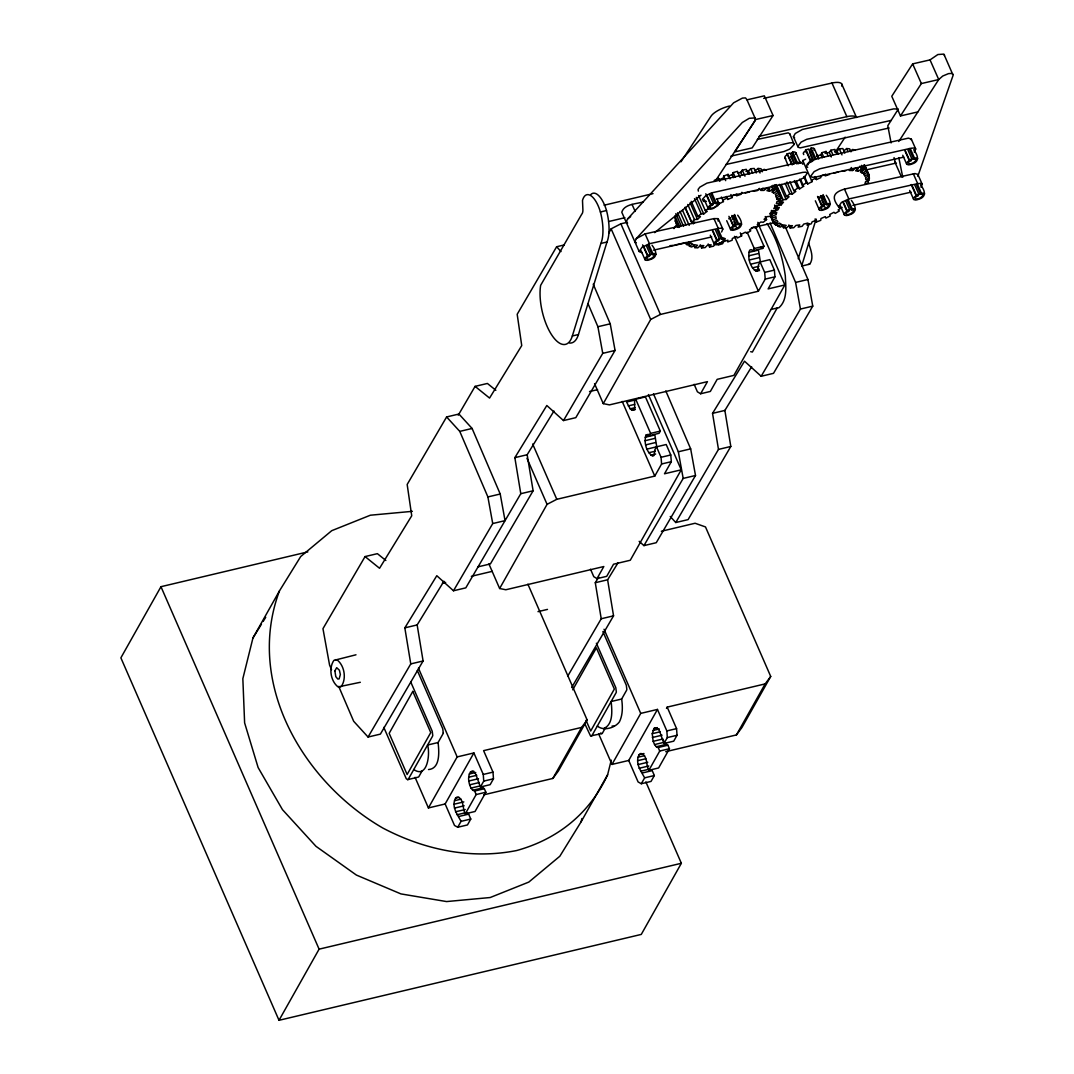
<?xml version="1.0" encoding="UTF-8"?>
<svg xmlns="http://www.w3.org/2000/svg" width="1074" height="1074" viewBox="0 0 1074 1074"><rect width="100%" height="100%" fill="white"/><g stroke="black" fill="none" stroke-linecap="round" stroke-linejoin="round"><path stroke-width="1.5" d="M652.039 245.221C656.845 251.678 657.973 257.29 649.904 259.653A4.793 1.624 -22.3 0 1 646.696 260.338L645.071 259.787L641.071 250.752M737.677 215.176C742.496 221.633 743.611 227.245 735.556 229.608A4.793 1.624 -22.3 0 1 732.347 230.292L730.709 229.742L726.709 220.707M798.694 163.651L796.559 163.57L791.887 153.032L792.612 152.025L794.814 151.944L795.847 152.723L795.458 154.173M817.985 158.522L815.784 158.603L815.059 159.61L810.387 149.071L811.125 148.064L813.313 147.984L814.347 148.762L813.958 150.212M826.295 195.28C831.101 201.724 832.229 207.336 824.174 209.698A4.793 1.624 -22.3 0 1 820.966 210.383L819.328 209.833L815.327 200.798M851.414 200.435C856.233 206.893 857.347 212.504 849.292 214.867A4.793 1.624 -22.3 0 1 846.084 215.552L844.446 215.001L840.445 205.966M913.719 149.716C918.525 156.173 919.653 161.785 911.584 164.147A4.793 1.624 -22.3 0 1 908.376 164.832L906.751 164.282L902.751 155.247M920.646 184.889C925.452 191.347 926.58 196.958 918.512 199.321A4.793 1.624 -22.3 0 1 915.303 199.992L913.679 199.442L909.678 190.42M590.512 569.193L593.774 576.671L596.996 578.631L603.816 566.535L505.827 589.76L499.638 588.512L547.069 504.337L556.788 499.316L654.778 476.091L661.597 463.981L661.047 457.282L656.482 446.824L654.925 449.59L654.079 455.416L652.643 456.168C646.239 452.1 643.648 442.139 646.011 435.104L647.501 434.5L649.367 435.601L659.1 433.292L660.335 431.077L645.434 396.91L635.714 399.219L634.586 401.206L634.734 408.348L633.687 410.134L632.089 410.295L630.169 408.805L626.572 402.025L636.305 399.729M656.751 446.797L654.872 434.983L645.152 437.279M759.506 270.514L756.271 271.279C749.867 267.225 747.276 257.25 749.639 250.215L751.129 249.624L752.995 250.712L762.728 248.416L763.963 246.201L755.546 226.882M760.379 261.908L758.499 250.094L748.779 252.403M677.573 215.297L675.076 216.277L674.875 218.371L678.889 227.446M730.078 178.915L728.065 174.377L723.661 176.109L723.487 177.881L719.083 179.801L718.533 178.338L714.17 180.445M728.065 174.377L727.89 176.163L732.253 174.659L733.153 172.619L737.435 171.343L740.12 177.398M726.454 196.448L727.783 199.469L732.186 197.549L732.374 195.763L736.777 194.045L736.589 195.83L740.953 194.313L741.865 192.286M771.011 216.277L774.354 223.835L777.885 221.808L776.811 220.304L773.105 222.09L772.448 220.371L776.153 218.586L775.925 216.666L772.193 218.129L772.394 216.035L776.14 214.572L776.784 212.316L773.146 213.404L771.803 210.383M776.905 188.89L780.932 197.965L780.717 200.059L776.972 201.523L776.341 203.778L779.966 202.691L778.623 199.67M842.097 207.376L838.123 209.886L839.385 210.974L835.236 213.364L833.961 212.276L829.692 214.532L830.242 215.995L825.879 218.089L825.329 216.639L820.925 218.546L820.751 220.331L816.347 222.05L816.522 220.277L812.159 221.781L811.259 223.808L806.977 225.097L807.876 223.056L803.728 224.104L802.13 226.305L798.143 227.097L799.741 224.896L795.955 225.419L793.726 227.715L790.182 227.983L788.84 224.949M825.382 174.149L825.208 175.921L829.571 174.418M868.195 175.035L869.322 180.163L865.59 181.613L864.946 183.869L868.584 182.781L867.242 179.761M480.414 786.987L483.73 781.107L483.273 774.448L473.889 752.941L445.146 803.97L454.517 825.476L457.739 827.249L461.055 821.355C457.349 814.428 451.134 806.507 455.551 798.183L457.121 797.015L458.974 797.364C464.25 801.352 462.276 808.668 465.311 813.783L475.044 811.488L485.878 792.25L484.334 788.719L480.709 785.779L470.989 788.088C468.64 783.188 467.297 776.69 470.519 771.897L472.198 771.213L474.064 772.045L475.822 774.287L480.414 786.987L490.147 784.678L493.463 778.798L492.993 772.139L483.609 750.645L581.598 727.42L587.129 719.956L527.898 584.189M663.987 743.463L667.316 737.583L666.847 730.924L657.463 709.431L628.72 760.459L638.104 781.953L641.312 783.725L644.628 777.831C640.923 770.917 634.721 762.996 639.124 754.673L640.695 753.492L642.547 753.854C647.823 757.828 645.85 765.144 648.897 770.273L658.617 767.964L669.451 748.726L667.907 745.208L664.282 742.268L662.886 739.019L653.167 741.315L652.24 733.69L654.093 728.373L655.784 727.689L657.637 728.521L659.396 730.763L663.987 743.463L673.72 741.167L677.036 735.274L676.566 728.628L667.196 707.122L765.171 683.896L770.716 676.445L705.484 526.931L695.093 523.253L661.356 531.254M443.267 732.924L442.73 728.722L417.303 670.458M889.124 127.994L800.264 147.863L798.13 147.272L793.404 136.72L795.27 133.485L802.372 129.471L893.662 108.89L897.757 109.024M797.754 146.547L801.11 142.117L806.735 139.298L891.259 120.382M412.389 511.331L370.382 515.211L331.745 530.677L300.72 556.52L279.428 590.955L252.954 637.969L242.845 678.674L244.617 722.869L258.122 767.548L282.475 809.662L315.984 846.325L356.393 875.068L400.924 893.904L446.569 901.569L490.187 897.528L528.824 882.076L559.836 856.233L581.128 821.785L607.615 774.784L611.254 760.137M279.428 590.955C245.167 683.104 302.787 781.778 382.881 828.067C423.894 849.628 470.761 859.737 516.675 850.527C557.688 839.183 589.586 813.568 607.615 774.784M581.128 821.785L581.933 818.536M572.335 335.974L600.89 243.449A32.77 13.385 76.7 0 0 600.393 211.981A22.661 9.25 76.7 0 0 590.807 195.643A22.661 9.25 76.7 0 0 582.497 200.435L582.9 209.873A7.907 3.222 76.7 0 1 581.759 214.169L540.638 285.348A36.878 15.063 76.7 0 0 551.137 334.054A36.878 15.063 76.7 0 0 572.335 335.974L578.443 334.524L606.998 241.999A32.77 13.385 76.7 0 0 606.501 210.531A22.661 9.25 76.7 0 0 590.794 194.595M798.21 258.767L809.044 223.674M801.862 265.305L816.133 219.042M718.13 221.056L717.942 218.653L713.955 218.613L645.112 233.89L636.305 238.603L634.828 241.731L636.318 242.751M719.271 242.966L718.358 244.993L722.641 243.717L723.54 241.69L727.904 240.173L727.729 241.959L732.132 240.24L732.307 238.455L736.71 236.535L737.274 237.998L741.637 235.904L741.073 234.441L745.356 232.185L746.618 233.273L750.766 230.87L749.504 229.796L753.492 227.285L755.411 227.957L759.197 225.352L757.855 222.331M773.146 213.404L774.22 211.014L777.845 209.927L779.321 207.43L775.938 208.101L774.596 205.067M779.966 202.691L778.905 205.08L775.267 206.168L773.79 208.678L777.173 208.007L775.294 210.598L771.911 211.269L769.642 213.927L772.662 213.699L771.32 210.665M816.509 156.254L820.872 154.75L821.771 152.723L826.054 151.434L828.054 155.972M825.141 153.475L826.054 151.434M917.814 176.284L953.121 75.287L943.858 54.103L937.87 54.532L930.03 59.889L912.645 63.89L891.769 96.271L900.482 115.925L917.854 111.924M636.305 238.603L742.335 122.476L749.249 118.301L755.197 117.925L755.21 120.53L715.096 181.399M646.293 245.543L650.294 254.578L649.394 256.337L647.568 256.954A6.162 2.081 -22.3 0 0 646.682 258.23C648.038 262.244 658.724 254.108 652.079 254.565L648.078 245.53M709.471 194.421L713.472 203.456L712.572 205.228L710.746 205.846A6.162 2.081 -22.3 0 0 709.86 207.107C711.216 211.122 721.903 202.986 715.257 203.442L711.256 194.407M715.526 229.984L719.526 239.019L718.627 240.791L716.801 241.408A6.162 2.081 -22.3 0 0 715.915 242.684C717.271 246.684 727.957 238.562 721.312 239.005L717.311 229.97M731.931 215.485L735.932 224.52L735.046 226.292L733.22 226.909A6.162 2.081 -22.3 0 0 732.334 228.185C733.676 232.199 744.376 224.063 737.731 224.52L733.73 215.485M820.549 195.589L824.55 204.624L823.651 206.383L821.825 207A6.162 2.081 -22.3 0 0 820.939 208.275C822.295 212.29 832.981 204.154 826.336 204.61L822.335 195.575M845.668 200.757L849.668 209.792L848.769 211.551L846.943 212.169A6.162 2.081 -22.3 0 0 846.07 213.444C847.413 217.458 858.113 209.323 851.467 209.779L847.467 200.744M907.973 150.024L911.974 159.059L911.074 160.832L909.248 161.449A6.162 2.081 -22.3 0 0 908.362 162.724C909.718 166.739 920.405 158.603 913.759 159.059L909.101 148.507M914.9 185.198L918.901 194.233L918.001 196.005L916.176 196.623A6.162 2.081 -22.3 0 0 915.29 197.898C916.646 201.899 927.332 193.776 920.686 194.219L916.686 185.184M307.822 551.888L160.966 586.699L120.879 657.838L279.012 1020.3L641.272 934.42L681.359 863.281L645.85 781.885M608.703 233.192L611.146 228.829L620.879 223.808L627.31 222.291M694.14 384.317L697.402 391.795L700.624 393.755L707.444 381.646L609.455 404.885L603.266 403.636L650.696 319.461L660.416 314.44L758.405 291.215L765.225 279.106L764.675 272.407L760.11 261.949L758.553 264.701L757.707 270.541L756.271 271.279M279.012 1020.3L319.099 949.161L681.359 863.281M421.988 771.105L418.941 776.515A5.115 2.094 76.7 0 1 418.377 777.079L407.65 779.643L406.267 778.717L383.794 727.366M428.513 769.548C440.528 768.662 439.078 751.25 438.085 742.537L442.918 733.958A5.115 2.094 76.7 0 0 443.267 732.924M415.061 777.334L428.405 807.943L457.162 756.915L473.889 752.941M752.995 250.712L754.243 248.51L763.963 246.201M649.367 435.601L650.616 433.386L660.335 431.077M465.311 813.783L476.158 794.559L485.878 792.25M750.645 264.217L769.83 259.639L774.394 270.098L774.945 276.81L768.125 288.906L784.866 284.946L758.727 225.03M647.018 449.093L666.202 444.515L670.767 454.973L671.317 461.686L664.497 473.782L681.238 469.821L648.387 394.547M457.068 814.736L466.787 812.427L468.64 814.146L470.774 819.046L467.459 824.939L457.739 827.249M784.866 284.946L733.904 375.376L717.164 379.35L710.344 391.446L700.624 393.755M681.238 469.821L630.277 560.252L613.536 564.226L606.716 576.335L596.996 578.631M767.064 223.607C777.334 239.153 782.664 257.545 785.309 275.857C785.738 286.463 787.792 299.968 778.865 307.782L777.187 307.996L752.377 352.03L750.699 351.695M572.737 689.817L596.379 647.877L614.341 689.052L590.7 730.991L586.042 720.318M483.783 794.814L552.855 778.435L581.598 727.42M587.129 719.956L558.386 770.984L552.855 778.435M605.561 727.595L602.514 732.992A5.115 2.094 76.7 0 1 601.95 733.569L590.525 735.932L584.766 723.715M597.345 726.024C603.481 731.367 614.905 728.038 619.389 721.903C622.907 714.868 622.705 706.638 621.658 699.026L626.491 690.448A5.115 2.094 76.7 0 0 626.84 689.401L626.303 685.212L602.89 631.539M598.634 733.824L611.992 764.419L640.735 713.391L657.463 709.431M666.484 708.384L667.196 707.122M648.897 770.273L659.731 751.035L669.451 748.726M642.494 772.931L652.213 770.635L654.348 775.535L651.032 781.416L641.312 783.725M665.746 751.679L736.428 734.925L765.171 683.896M770.716 676.445L741.959 727.46L736.428 734.925M385.848 560.48L377.39 553.66L365.066 556.574L322.965 628.679L329.584 665.128L331.544 669.679M338.699 686.38L353.682 721.285L368.06 737.033L410.765 663.907L404.831 627.86L436.796 575.704L453.483 590.767L492.724 523.562L505.048 520.635L500.216 494.013L472.104 428.459L458.934 414.04L446.609 416.954L407.167 484.481L411.731 515.788L379.552 568.28L365.066 556.574M458.249 415.208L475.084 386.372L487.408 383.458L495.852 390.278M564.32 244.926L556.627 246.752L517.185 314.279L521.736 345.586L489.569 398.078L475.084 386.372M443.938 581.249L417.155 624.934L423.089 660.98L380.384 734.119L368.06 737.033M593.224 284.167L610.233 323.811L615.066 350.433L575.812 417.652L563.488 420.565L546.814 405.502L514.849 457.658L520.783 493.704L465.807 587.854L453.483 590.767M563.488 420.565L602.742 353.359L597.909 326.724L588.096 303.861M553.956 411.047L527.173 454.732L533.107 490.778L490.402 563.917L478.078 566.83M567.73 676.11L601.225 618.758L595.291 582.712L598.742 577.074M639.164 541.323L643.93 545.619L683.185 478.413L678.338 451.778L653.489 393.863M571.677 687.535L613.549 615.832L607.615 579.785L617.98 562.87M665.813 390.936L690.663 448.865L695.509 475.487L656.254 542.706L643.93 545.619M670.243 516.473L675.761 522.528L718.479 449.402L712.545 413.356L744.51 361.2L761.184 376.262L773.508 373.336L812.763 306.13L807.93 279.495L785.685 227.675M761.184 376.262L800.439 309.057L795.592 282.422L770.098 222.976M751.652 366.731L724.869 410.429L730.803 446.475L688.098 519.615L675.761 522.528M252.954 637.969L261.465 624.182M263.17 621.43L265.721 617.295M755.68 119.509L734.804 151.89L752.189 147.89L773.065 115.509L764.352 95.841L746.967 99.855L755.68 119.509L773.065 115.509M898.253 109.159L887.795 125.712L891.098 142.923M900.482 115.925L921.358 83.557L938.73 79.543L942.744 76.026L948.463 73.636L951.577 73.408L953.094 74.401M898.79 141.5L938.73 79.543L930.03 59.889M680.956 161.812L711.042 116.18A15.546 5.249 -22.3 0 1 729.514 106.044M673.975 228.628L676.701 224.479M835.116 152.374L845.144 137.163M737.919 173.021L740.684 172.337L742.282 170.135L746.269 169.343L748.283 173.881M708.182 243.973L709.525 246.993L711.122 244.791L707.336 245.328L705.108 247.624L701.564 247.893L700.221 244.859M715.109 244.013L713.512 246.215L709.525 246.993M775.938 208.101L777.818 205.51L781.201 204.839L783.47 202.18L780.462 202.409L779.12 199.375M826.524 153.126L829.303 152.427L830.9 150.226L834.887 149.434L836.888 153.971M652.079 254.565L654.026 253.41L656.039 254.256M715.257 203.442L717.204 202.301L719.218 203.147L718.117 205.443L713.096 208.531A4.793 1.624 -22.3 0 1 709.887 209.215L708.249 208.665L704.249 199.63M721.312 239.005L723.245 237.864L725.272 238.71L724.171 241.019L719.137 244.107A4.793 1.624 -22.3 0 1 715.928 244.778L714.291 244.241L710.29 235.206M737.731 224.52L739.664 223.365L741.678 224.211M796.559 163.57L797.284 162.563L800.157 162.778M826.336 204.61L828.282 203.456L830.296 204.315M851.467 209.779L853.4 208.625L855.414 209.47M913.759 159.059L915.706 157.905L917.72 158.751M920.686 194.219L922.633 193.078L924.647 193.924M721.621 231.984L722.829 229.071L718.479 219.244M920.995 187.198L922.217 184.285L917.867 174.458L914.981 173.545L844.486 189.105C834.001 192.286 830.618 196.931 839.076 207.43L841.439 207.859M728.763 218.828L729.904 217.646M824.362 197.267L822.375 199.039M914.283 152.119L915.706 148.991L911.343 139.164L908.416 138.13L815.434 158.965L807.232 164.161L806.467 166.215L807.688 167.383M747.007 99.801L745.517 97.895L742.429 98.096L733.623 102.809L627.605 218.935L626.129 222.063L627.619 223.083M735.207 215.444L732.079 217.834M693.348 223.848L694.851 222.076L691.844 222.305L685.145 207.188M801.754 266.043L809.675 264.164C814.307 258.109 810.655 249.356 808.494 242.899M691.844 222.305L694.462 219.606L697.482 219.378L700.436 216.666L697.912 216.451L691.226 201.321M745.933 171.37L748.457 171.008L750.686 168.725L754.23 168.457L756.244 172.995M701.564 247.893L703.792 245.597L700.516 245.597L697.751 247.893L694.784 247.624L693.442 244.603M759.385 188.38L757.17 190.675L753.384 191.212M762.943 188.125L760.714 190.407L763.976 190.407L766.755 188.111L769.722 188.38L766.943 190.675L769.575 191.199L772.783 188.997L775.066 189.776L771.857 191.977L773.736 193.011L777.267 190.984L778.757 192.259L775.24 194.287L776.314 195.79L780.019 194.018L775.992 184.943M780.462 202.409L783.08 199.71L786.087 199.482L789.054 196.77L786.53 196.542L781.174 184.446M772.662 213.699L770.031 216.398L767.024 216.626L764.07 219.338L766.581 219.552L765.252 216.532M834.552 151.461L837.076 151.112L839.304 148.816L842.848 148.548L844.849 153.085M790.182 227.983L792.411 225.688L789.135 225.688L786.369 227.983L783.402 227.715L782.06 224.694M851.548 168.215L849.319 170.498L852.595 170.498L855.36 168.215L858.327 168.47L855.562 170.766L858.193 171.29L861.402 169.088L863.671 169.867L860.462 172.082L862.355 173.115L865.872 171.075L867.376 172.35L863.845 174.391L864.919 175.894L868.624 174.109L864.61 165.034M735.274 217.767L732.83 219.458M627.605 218.935L630.68 216.586M793.525 155.112L790.907 156.885M812.025 151.152L809.407 152.924M823.302 196.153L820.684 197.925M697.912 216.451L701.174 213.753L703.698 213.968L707.242 211.31L705.309 210.652L698.61 195.522M755.277 170.739L758.043 168.457L761.01 168.712L762.352 171.746M694.784 247.624L697.55 245.328L694.918 244.805L691.71 247.007L689.441 246.228L688.098 243.207M786.53 196.542L789.793 193.844L792.317 194.072L795.847 191.414L793.914 190.742L789.9 181.667M843.896 150.843L846.661 148.548L849.628 148.816L850.97 151.837M766.581 219.552L763.319 222.251L760.808 222.036L757.264 224.694L759.197 225.352M783.402 227.715L786.168 225.433L783.537 224.909L780.328 227.111L778.059 226.319L776.717 223.298M654.643 232.642L700.986 195.2M811.071 161.556L812.374 161.382M707.054 195.602L711.055 204.637L709.39 205.926A8.673 2.927 -22.3 0 0 708.115 207.765L708.249 208.665M644.534 248.228L647.864 255.76L646.212 257.035A8.673 2.927 -22.3 0 0 644.937 258.874L645.071 259.787M808.037 164.832L807.903 163.919A8.673 2.927 -22.3 0 1 809.192 162.08L810.843 160.805L806.185 150.266L804.52 151.541A8.673 2.927 -22.3 0 0 803.245 153.381L803.741 154.589M713.096 231.178L717.096 240.214L715.445 241.489A8.673 2.927 -22.3 0 0 714.156 243.328L714.291 244.241M818.133 196.77L822.12 205.805L820.469 207.094A8.673 2.927 -22.3 0 0 819.194 208.92L819.328 209.833M843.251 201.939L847.252 210.974L845.587 212.249A8.673 2.927 -22.3 0 0 844.312 214.088L844.446 215.001M912.47 186.393L916.471 195.428L914.82 196.703A8.673 2.927 -22.3 0 0 913.544 198.542L913.679 199.442M760.875 171.531L764.084 169.33L766.353 170.108M705.309 210.652L709.082 208.047M689.441 246.228L692.649 244.026L690.757 242.993L687.239 245.02L685.749 243.744L689.266 241.717M850.554 150.897L852.689 149.42L854.971 150.212M793.914 190.742L797.7 188.151L799.633 188.809L803.607 186.312L800.936 180.257M778.059 226.319L781.268 224.117L779.375 223.083L775.844 225.11L774.354 223.835M799.674 179.17L802.345 185.225L806.493 182.835L807.769 183.909L812.038 181.654L811.488 180.204L815.851 178.109L816.401 179.559L820.804 177.64L820.979 175.868L823.919 174.713M819.355 197.16L823.073 195.804M717.888 202.731L719.15 203.818L723.42 201.563L722.869 200.1L727.232 198.005L727.783 199.469M803.339 161.999L802.775 160.536L805.688 159.14M780.019 194.018L780.664 195.737L776.958 197.509L777.187 199.428L780.932 197.965M868.624 174.109L869.282 175.827L865.577 177.613L865.805 179.519L869.537 178.069M355.991 654.791L333.893 660.376C328.537 668.122 330.644 681.171 338.068 686.93L360.327 682.285M339.76 687.159L341.304 686.461C346.66 678.701 344.539 665.665 337.115 659.906L335.437 659.664M731.676 216.559L735.166 215.726M603.642 728.628C613.536 724.332 612.019 710.397 611.146 701.51L621.658 699.026M407.65 779.643L407.878 779.576A5.115 2.094 76.7 0 0 408.429 779.012L432.406 736.455A5.115 2.094 76.7 0 0 432.755 735.408L432.218 731.219L410.818 682.151M591.237 736.12L591.452 736.052A5.115 2.094 76.7 0 0 592.002 735.489L615.979 692.931A5.115 2.094 76.7 0 0 616.328 691.898L615.805 687.696L596.392 643.232M643.259 201.899C636.587 204.033 624.289 203.818 621.779 212.236L639.178 251.558L642.051 252.645M722.829 229.071L721.312 228.185L718.318 228.44L649.461 243.717L642.037 247.235L639.178 251.558M922.217 184.285L920.686 183.399L917.693 183.654L848.836 198.932L841.425 202.449L838.566 206.772M787.081 153.877L790.102 153.032L794.76 163.584L791.753 164.416L787.081 153.877L787.672 154.226L786.02 155.502A8.673 2.927 -22.3 0 0 784.732 157.341L788.209 165.772M805.594 149.917L808.601 149.071L813.273 159.623L810.252 160.456L805.594 149.917L806.185 150.266M705.793 193.763L710.464 204.302L713.472 203.456M904.966 150.87L908.966 159.905L911.974 159.059M728.924 216.33L732.924 225.365L735.932 224.52M817.542 196.435L821.543 205.47L824.55 204.624M642.614 244.872L647.286 255.424L650.294 254.578M712.505 230.829L716.506 239.864L719.526 239.019M842.66 201.603L846.661 210.638L849.668 209.792M911.222 184.54L915.894 195.079L918.901 194.233M745.235 193.038L749.397 192.004M833.854 173.129L838.002 172.095M604.112 205.215L653.019 193.629M600.393 211.981L606.501 210.531M608.582 221.553L624.88 217.686M600.89 243.449L606.998 241.999M748.659 255.84L758.378 253.531M749.316 259.989L759.049 257.693M752.444 267.856L758.929 266.312M754.418 270.339L759.278 269.185M764.675 272.407L774.394 270.098M765.225 279.106L774.945 276.81M597.909 326.724L610.233 323.811M795.592 282.422L807.93 279.495M771.172 309.419L777.187 307.996M602.742 353.359L615.066 350.433M800.439 309.057L812.763 306.13M589.532 391.554L597.574 389.647M446.609 416.954L459.766 431.386L472.104 428.459M628.236 405.905L634.721 404.374M630.169 408.805L635.043 407.664M632.089 410.295L635.338 409.53M514.849 457.658L527.173 454.732M712.545 413.356L724.869 410.429M646.011 435.104L649.26 434.326M645.031 440.716L654.751 438.42M645.689 444.878L655.422 442.569M648.817 452.731L655.301 451.201M650.79 455.215L655.65 454.06M459.766 431.386L487.891 496.926L500.216 494.013M678.338 451.778L690.663 448.865M661.047 457.282L670.767 454.973M520.783 493.704L533.107 490.778M718.479 449.402L730.803 446.475M661.597 463.981L671.317 461.686M683.185 478.413L695.509 475.487M442.448 583.155L445.656 582.39M471.352 576.295L492.241 571.341M404.831 627.86L417.155 624.934M595.291 582.712L607.615 579.785M537.993 611.656L547.485 609.401M410.765 663.907L423.089 660.98M601.225 618.758L613.549 615.832M438.085 742.537L427.573 745.034C430.325 753.8 427.452 779.066 413.772 769.534M470.519 771.897L473.755 771.132M654.093 728.373L657.342 727.608M469.271 774.005L475.755 772.475M652.858 730.481L659.329 728.951M468.667 777.214L476.762 775.294M652.24 733.69L660.335 731.77M483.273 774.448L492.993 772.139M666.847 730.924L676.566 728.628M468.774 781.013L478.494 778.717M652.348 737.502L662.067 735.193M483.73 781.107L493.463 778.798M667.316 737.583L677.036 735.274M469.593 784.839L479.313 782.53M653.167 741.315L654.563 744.564L664.282 742.268M470.989 788.088L472.761 790.263L482.481 787.954M654.563 744.564L656.335 746.739L666.055 744.43M472.761 790.263L474.614 791.028L484.334 788.719M656.335 746.739L658.187 747.504L667.907 745.208M455.551 798.183L458.786 797.418M639.124 754.673L643.984 753.518M454.49 800.707L460.974 799.177M638.063 757.197L644.548 755.653M428.405 807.943L445.146 803.97M611.992 764.419L628.72 760.459M454.114 804.198L463.834 801.889M637.688 760.674L645.783 758.754M454.463 808.091L464.183 805.782M638.037 764.581L647.77 762.271M455.51 811.796L465.23 809.501M639.084 768.286L648.803 765.977M640.641 771.226L648.75 769.306M458.907 816.455L468.64 814.146M461.055 821.355L470.774 819.046M644.628 777.831L654.348 775.535M865.684 170.001L896.441 163.006M653.462 250.175L711.74 236.924M852.837 205.389L911.114 192.139M725.836 164.51L783.939 151.541L789.672 149.138L794.156 144.56L789.779 133.847L788.262 132.854L757.331 139.419M716.345 199.079L797.002 181.036L804.413 177.492L807.192 173.169L805.675 172.176L802.573 172.404L711.283 192.971L705.658 195.79L702.45 199.281L703.537 201.388L706.437 201.375M903.798 157.126L814.938 177.197L812.038 177.223L810.816 176.042L814.159 171.612L819.784 168.793L911.074 148.225L914.175 147.997L915.706 148.991M763.668 98.378L831.974 83.034A15.774 5.33 -22.3 0 1 841.68 86.054M759.036 136.385L846.862 116.65A15.774 5.33 -22.3 0 1 856.528 117.469L841.654 83.853M730.884 156.133L789.511 142.909L792.612 142.681L794.142 143.674M674.982 244.993L686.367 242.429M751.424 227.822L774.193 222.707M810.387 149.071L811.286 148.937M791.887 153.032L793.511 152.924M841.989 171.303L845.775 170.766M808.198 264.365L809.675 264.164M601.735 733.623L600.567 733.005M612.086 726.037L614.153 726.145M785.792 158.737L784.866 158.254M794.626 137.888L793.404 136.72M908.966 159.905L909.544 160.254L907.892 161.53A8.673 2.927 -22.3 0 0 906.617 163.369L906.751 164.282M791.753 164.416L792.344 164.765L788.343 155.73M732.924 225.365L733.515 225.715L731.85 226.99A8.673 2.927 -22.3 0 0 730.575 228.829L730.709 229.742M760.848 247.315L762.728 248.416M802.345 185.225L803.607 186.312M556.627 246.752L561.004 251.571M894.065 157.609L895.273 162.402M698.328 191.118L698.1 189.44L699.832 187.145L706.934 183.144L798.21 162.563L801.325 162.349L802.869 164.228M912.645 63.89L921.358 83.557M910.484 149.018L914.484 158.053M905.543 151.219L908.886 158.751M913.343 173.827L917.693 183.654M917.424 184.191L921.411 193.226M894.749 161.758L901.435 176.888M831.974 83.034L846.862 116.65M864.597 165.235L869.282 175.827M864.02 164.792L867.376 172.35M864.181 165.96L866.866 172.015M863.872 166.537L865.872 171.075M861.67 165.329L863.671 169.867M863.59 172.86L864.919 175.894M860.059 166.067L861.402 169.088M861.012 170.081L862.355 173.115M856.851 168.269L858.193 171.29M846.661 148.548L848.004 151.568M851.252 167.477L852.595 170.498M839.304 148.816L841.976 154.871M837.076 151.112L838.418 154.132M830.9 150.226L832.9 154.763M829.303 152.427L831.303 156.965M844.486 189.105L848.836 198.932M848.191 199.751L852.192 208.786M821.771 152.723L823.785 157.26M820.872 154.75L822.201 157.771M814.347 148.762L818.348 157.797M816.683 154.481L818.683 159.019M811.125 148.064L815.784 158.603M810.252 154.602L812.937 160.657M815.059 176.539L816.401 179.559M823.073 194.582L827.074 203.617M821.865 200.368L825.221 207.926M802.775 160.536L812.038 181.654M795.847 152.723L800.506 163.261M804.413 176.351L807.769 183.909M803.822 176.78L806.493 182.835M792.612 152.025L797.284 162.563M791.082 157.059L793.753 163.1M815.005 219.029L816.347 222.05M796.277 181.251L799.633 188.809M794.357 180.58L797.7 188.151M786.96 181.962L792.317 194.072M785.107 183.251L789.793 193.844M779.388 184.352L786.087 199.482M776.381 184.58L783.08 199.71M775.978 185.144L780.664 195.737M775.415 184.701L778.757 192.259M774.582 184.929L777.267 190.984M773.052 185.238L775.066 189.776M779.872 201.805L781.201 204.839M771.454 185.963L772.783 188.997M775.844 196.408L777.187 199.428M772.407 189.991L773.736 193.011M768.246 188.165L769.575 191.199M758.043 168.457L760.056 172.995M774.797 211.551L776.14 214.572M774.515 222.09L775.844 225.11M750.686 168.725L752.699 173.263M770.85 215.109L772.193 218.129M770.434 215.834L773.105 222.09M748.457 171.008L749.8 174.042M742.282 170.135L744.967 176.176M740.684 172.337L742.027 175.357M733.153 172.619L735.166 177.156M732.253 174.659L733.596 177.68M723.661 176.109L725.675 180.647M730.857 194.528L732.186 197.549M718.533 178.338L719.862 181.372M734.455 214.478L738.456 223.513M740.295 232.87L741.637 235.904M733.931 221.781L736.603 227.836M721.419 197.025L723.42 201.563M730.186 218.183L732.844 224.211M717.137 199.281L719.15 203.818M711.995 193.414L715.996 202.449M713.955 218.613L718.318 228.44M718.036 228.977L722.037 238.012M696.328 197.334L703.698 213.968M694.489 198.623L701.174 213.753M690.112 202.744L697.482 219.378M687.776 204.49L694.462 219.606M685.225 208.101L691.924 223.231M682.514 210.289L689.213 225.406M679.963 211.363L685.991 224.976M677.56 212.773L683.588 226.386M675.828 213.645L681.184 225.755M675.076 216.277L679.775 226.869M677.815 226.654L675.13 220.6L677.788 226.856M632.049 204.382L635.164 211.417M645.112 233.89L649.461 243.717M648.817 244.536L652.804 253.571M747.115 232.159L754.243 248.51M734.468 236.347L758.405 291.215M620.879 223.808L660.416 314.44M611.146 228.829L650.696 319.461M635.714 399.219L650.616 433.386M622.195 401.408L654.778 476.091M594.553 383.66L603.266 403.636M532.664 444.018L556.788 499.316M658.187 747.504L659.731 751.035M604.031 629.257L640.735 713.391M526.958 458.262L547.069 504.337M488.912 563.931L499.638 588.512M474.614 791.028L476.158 794.559M418.444 668.176L457.162 756.915M160.966 586.699L319.099 949.161M898.817 157.69L902.764 177.277M487.891 496.926L492.724 523.562M917.867 174.458L917.934 175.277M944.395 54.734L944.422 55.62M911.343 139.164L911.37 140.05M789.779 133.847L789.806 134.733M673.223 245.328A15.774 5.33 -22.3 0 1 670.042 245.637M805.46 151.904A6.162 2.081 -22.3 0 1 805.876 151.461M578.443 334.524A36.878 15.063 76.7 0 1 569.542 343.049M334.887 670.874L335.786 676.62L337.8 679.063L339.142 678.862L340.351 674.526L339.397 670.216L336.686 667.679L334.887 670.874M412.792 691.401L389.164 733.327L407.127 774.502L430.755 732.562L412.792 691.401"/></g></svg>
